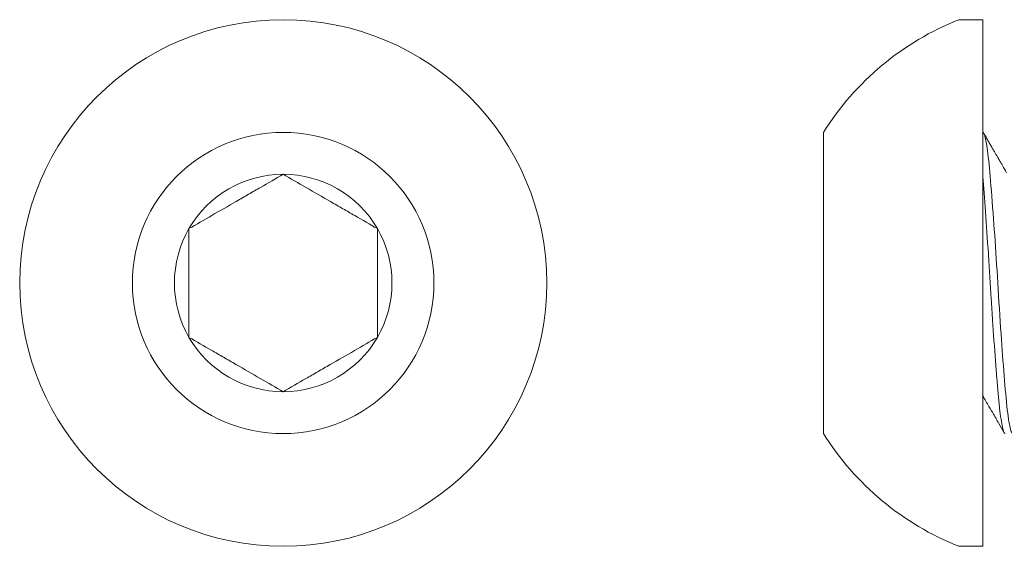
# Model space of a CAD drawing. Header units: inches. Extents: x -1 to 66.5, y -11.9 to 25.2.
# Drawn here: x 38.829 to 39.647, y 2.143 to 2.58 of the extents above; entities that cross this region are included whole.
import ezdxf

# ---------------------------------------------------------------- set-up
doc = ezdxf.new("R2010")
doc.units = ezdxf.units.IN
doc.header["$MEASUREMENT"] = 0
doc.linetypes.add('SLD-Solid', pattern=[0])
doc.layers.add('Fastener', color=134, linetype='Continuous')

msp = doc.modelspace()

# ---------------------------------------------------------------- linework, layer by layer
at = {"layer": 'Fastener', "linetype": 'SLD-Solid', "lineweight": 15}
for p, q in [((39.628, 2.58015), (39.6082, 2.58015)), ((39.628, 2.36165), (39.628, 2.58015)), ((39.496, 2.36165), (39.496, 2.48665)), ((39.496, 2.23665), (39.496, 2.36165)), ((39.628, 2.14315), (39.628, 2.36165)), ((39.6082, 2.14315), (39.628, 2.14315))]:
    msp.add_line(p, q, dxfattribs=at)
at = {"layer": 'Fastener', "linetype": 'SLD-Solid', "lineweight": 15, "flags": 128}
msp.add_lwpolyline([(39.65384, 2.23741), (39.65365, 2.2371), (39.65333, 2.23676), (39.653, 2.23665), (39.6527, 2.23675), (39.65239, 2.23705), (39.65207, 2.23757), (39.65174, 2.23829), (39.65142, 2.23922), (39.65108, 2.24037), (39.65077, 2.24164), (39.65045, 2.2431), (39.65013, 2.24475), (39.64981, 2.24657), (39.64949, 2.24858), (39.64913, 2.25101), (39.64878, 2.25365), (39.64843, 2.25649), (39.64808, 2.25952), (39.64774, 2.26272), (39.6474, 2.26609), (39.64708, 2.2696), (39.64675, 2.27326), (39.64645, 2.27688), (39.64614, 2.28066), (39.64582, 2.2846), (39.64549, 2.2887), (39.64517, 2.29293), (39.64483, 2.2973), (39.64452, 2.30153), (39.6442, 2.30587), (39.64388, 2.31029), (39.64356, 2.3148), (39.64324, 2.31938), (39.64288, 2.32456), (39.64253, 2.3298), (39.64218, 2.33508), (39.64183, 2.3404), (39.64149, 2.34573), (39.64115, 2.35105), (39.64083, 2.35637), (39.6405, 2.36165), (39.6402, 2.36667), (39.63989, 2.37171), (39.63957, 2.37677), (39.63924, 2.38184), (39.63892, 2.38689), (39.63858, 2.39193), (39.63827, 2.39664), (39.63795, 2.4013), (39.63763, 2.40592), (39.63731, 2.41047), (39.63699, 2.41494), (39.63663, 2.41983), (39.63628, 2.4246), (39.63593, 2.42923), (39.63558, 2.43372), (39.63524, 2.43806), (39.6349, 2.44223), (39.63458, 2.44622), (39.63425, 2.45004), (39.63395, 2.45351), (39.63364, 2.45687), (39.63332, 2.46008), (39.63299, 2.46315), (39.63267, 2.46607), (39.63233, 2.46881), (39.63202, 2.47124), (39.6317, 2.47351), (39.63138, 2.47561), (39.63106, 2.47754), (39.63074, 2.47928), (39.63038, 2.48102), (39.63003, 2.48252), (39.62968, 2.48379), (39.62933, 2.48483), (39.62899, 2.48563), (39.62865, 2.4862), (39.62833, 2.48654), (39.628, 2.48665), (39.628, 2.48665)], dxfattribs=at)
at = {"layer": 'Fastener', "linetype": 'SLD-Solid', "lineweight": 15}
for radius in [0.2185, 0.125]:
    msp.add_circle((39.04798, 2.36165), radius, dxfattribs=at)
for centre, radius, start, end in [((39.69523, 2.36165), 0.23519, 111.71659, 147.89455), ((39.04798, 2.36165), 0.09021, 90, 150), ((39.04798, 2.36165), 0.09021, 30, 90), ((39.04798, 2.36165), 0.09021, 150, 210), ((39.04798, 2.36165), 0.09021, 330, 30), ((39.04798, 2.36165), 0.09021, 210, 270), ((39.04798, 2.36165), 0.09021, 270, 330), ((39.69523, 2.36165), 0.23519, 212.10545, 248.28341)]:
    msp.add_arc(centre, radius, start, end, dxfattribs=at)
for points, knots in [([(39.64789, 2.45317), (39.64769, 2.45352), (39.64731, 2.45418), (39.64677, 2.45509), (39.64633, 2.45586), (39.64596, 2.45648), (39.64566, 2.45699), (39.64528, 2.45765), (39.64476, 2.45855), (39.64409, 2.45969), (39.6434, 2.46088), (39.64267, 2.46213), (39.64188, 2.46349), (39.64096, 2.46507), (39.6399, 2.46689), (39.63867, 2.46899), (39.63733, 2.4713), (39.63587, 2.47382), (39.63428, 2.47655), (39.63257, 2.47948), (39.63074, 2.48263), (39.62949, 2.4848), (39.62884, 2.48592)], [0, 0, 0, 0, 0.03223, 0.060096, 0.083597, 0.102731, 0.117496, 0.130343, 0.163106, 0.199359, 0.234676, 0.272777, 0.313816, 0.359369, 0.41712, 0.481243, 0.551742, 0.62862, 0.71188, 0.801527, 0.897566, 1, 1, 1, 1]), ([(39.04798, 2.45186), (39.04187, 2.44833), (39.03563, 2.44473), (39.02593, 2.43913), (39.02265, 2.43723), (39.01593, 2.43335), (39.01247, 2.43136), (39.00224, 2.42545), (38.99554, 2.42158), (38.98232, 2.41395), (38.97599, 2.4103), (38.96985, 2.40675)], [0, 0, 0, 0, 0.25, 0.25, 0.375, 0.375, 0.5, 0.5, 0.75, 0.75, 1, 1, 1, 1]), ([(39.1261, 2.40675), (39.12, 2.41028), (39.11376, 2.41388), (39.10406, 2.41948), (39.10077, 2.42138), (39.09405, 2.42526), (39.09059, 2.42725), (39.08036, 2.43316), (39.07366, 2.43703), (39.06044, 2.44466), (39.05412, 2.44831), (39.04798, 2.45186)], [0, 0, 0, 0, 0.25, 0.25, 0.375, 0.375, 0.5, 0.5, 0.75, 0.75, 1, 1, 1, 1]), ([(39.64675, 2.23665), (39.64603, 2.23665), (39.64524, 2.2384), (39.64363, 2.24557), (39.64281, 2.25099), (39.64163, 2.26128), (39.64124, 2.26506), (39.6405, 2.27317), (39.64014, 2.27749), (39.639, 2.29158), (39.63819, 2.30233), (39.63657, 2.3253), (39.63576, 2.3375), (39.63462, 2.35565), (39.63426, 2.36163), (39.63352, 2.37368), (39.63313, 2.37976), (39.63195, 2.39788), (39.63112, 2.40977), (39.62951, 2.43163), (39.62873, 2.44158), (39.628, 2.45004)], [0, 0, 0, 0, 0.125, 0.125, 0.25, 0.25, 0.3125, 0.3125, 0.375, 0.375, 0.5, 0.5, 0.625, 0.625, 0.6875, 0.6875, 0.75, 0.75, 0.875, 0.875, 1, 1, 1, 1]), ([(38.96985, 2.31654), (38.96985, 2.32353), (38.96985, 2.33089), (38.96985, 2.34597), (38.96985, 2.35371), (38.96985, 2.3696), (38.96985, 2.37732), (38.96985, 2.39243), (38.96985, 2.39977), (38.96985, 2.40675)], [0, 0, 0, 0, 0.25, 0.25, 0.5, 0.5, 0.75, 0.75, 1, 1, 1, 1]), ([(39.1261, 2.31654), (39.1261, 2.32353), (39.1261, 2.33089), (39.1261, 2.34597), (39.1261, 2.35371), (39.1261, 2.3696), (39.1261, 2.37732), (39.1261, 2.39243), (39.1261, 2.39977), (39.1261, 2.40675)], [0, 0, 0, 0, 0.25, 0.25, 0.5, 0.5, 0.75, 0.75, 1, 1, 1, 1]), ([(38.96985, 2.31654), (38.97596, 2.31302), (38.9822, 2.30941), (38.9919, 2.30382), (38.99519, 2.30192), (39.0019, 2.29804), (39.00536, 2.29604), (39.01559, 2.29013), (39.0223, 2.28626), (39.03552, 2.27863), (39.04184, 2.27498), (39.04798, 2.27144)], [0, 0, 0, 0, 0.25, 0.25, 0.375, 0.375, 0.5, 0.5, 0.75, 0.75, 1, 1, 1, 1]), ([(39.04798, 2.27144), (39.05408, 2.27496), (39.06032, 2.27856), (39.07002, 2.28416), (39.07331, 2.28606), (39.08003, 2.28994), (39.08349, 2.29194), (39.09372, 2.29784), (39.10042, 2.30171), (39.11364, 2.30935), (39.11996, 2.313), (39.1261, 2.31654)], [0, 0, 0, 0, 0.25, 0.25, 0.375, 0.375, 0.5, 0.5, 0.75, 0.75, 1, 1, 1, 1]), ([(39.62799, 2.26818), (39.62974, 2.26519), (39.63275, 2.26003), (39.63605, 2.25436), (39.63765, 2.25161), (39.63803, 2.25096), (39.63832, 2.25045), (39.63946, 2.24849), (39.64205, 2.24404), (39.64443, 2.23995), (39.64592, 2.23738)], [0, 0, 0, 0, 0.291458, 0.503005, 0.552407, 0.55858, 0.56656, 0.601797, 0.749416, 1, 1, 1, 1])]:
    msp.add_open_spline(points, degree=3, knots=knots, dxfattribs=at)

doc.saveas('drawing.dxf')
